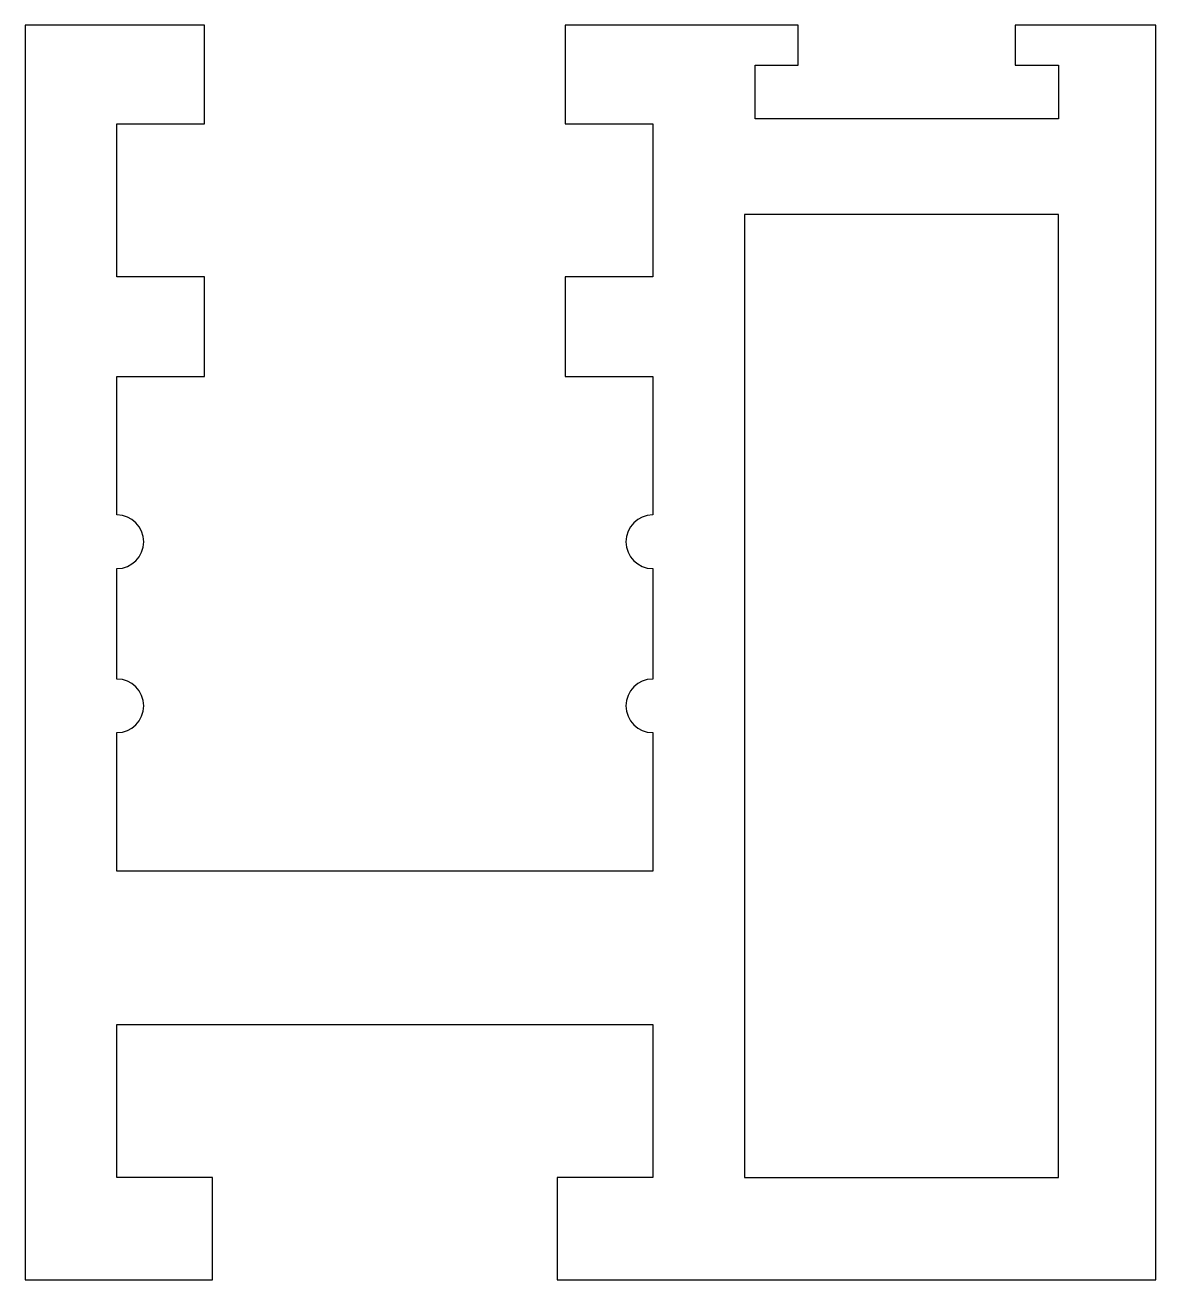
# Model space of a CAD drawing. Extents: x 135.7 to 194.8, y 175.8 to 241.3.
import ezdxf

# ---------------------------------------------------------------- set-up
doc = ezdxf.new("R2010")
doc.units = 0
doc.header["$LTSCALE"] = 15
doc.layers.get('0').update_dxf_attribs({"linetype": 'CONTINUOUS'})

msp = doc.modelspace()

# ---------------------------------------------------------------- linework, layer by layer
at = {"color": 0}
for p, q in [((145.062, 241.33), (135.692, 241.33)), ((135.692, 241.33), (135.692, 197.13)), ((145.062, 236.18), (145.062, 241.33)), ((176.092, 241.33), (163.922, 241.33)), ((163.922, 241.33), (163.922, 236.18)), ((176.092, 239.23), (176.092, 241.33)), ((194.792, 241.33), (187.442, 241.33)), ((187.442, 241.33), (187.442, 239.23)), ((194.792, 175.78), (194.792, 241.33)), ((173.842, 236.43), (173.842, 239.23)), ((173.842, 239.23), (176.092, 239.23)), ((187.442, 239.23), (189.692, 239.23)), ((189.692, 239.23), (189.692, 236.43)), ((140.492, 228.18), (140.492, 236.18)), ((140.492, 236.18), (145.062, 236.18)), ((163.922, 236.18), (168.492, 236.18)), ((168.492, 236.18), (168.492, 228.18)), ((189.692, 236.43), (173.842, 236.43)), ((189.692, 231.43), (173.292, 231.43)), ((173.292, 231.43), (173.292, 197.13)), ((189.692, 181.13), (189.692, 231.43)), ((145.062, 228.18), (140.492, 228.18)), ((145.062, 222.98), (145.062, 228.18)), ((168.492, 228.18), (163.922, 228.18)), ((163.922, 228.18), (163.922, 222.98)), ((140.492, 215.74), (140.492, 222.98)), ((140.492, 222.98), (145.062, 222.98)), ((163.922, 222.98), (168.492, 222.98)), ((168.492, 222.98), (168.492, 215.74)), ((140.492, 207.17), (140.492, 212.94)), ((168.492, 212.94), (168.492, 207.17)), ((140.492, 197.13), (140.492, 204.37)), ((168.492, 204.37), (168.492, 197.13)), ((135.692, 197.13), (135.692, 189.13)), ((168.492, 197.13), (140.492, 197.13)), ((173.292, 197.13), (173.292, 189.13)), ((135.692, 189.13), (135.692, 175.78)), ((140.492, 181.13), (140.492, 189.13)), ((140.492, 189.13), (168.492, 189.13)), ((168.492, 189.13), (168.492, 181.13)), ((173.292, 189.13), (173.292, 181.13)), ((145.492, 181.13), (140.492, 181.13)), ((145.492, 175.78), (145.492, 181.13)), ((168.492, 181.13), (163.492, 181.13)), ((163.492, 181.13), (163.492, 175.78)), ((173.292, 181.13), (189.692, 181.13)), ((135.692, 175.78), (145.492, 175.78)), ((163.492, 175.78), (194.792, 175.78))]:
    msp.add_line(p, q, dxfattribs=at)
for centre, start, end in [((140.492, 214.34), 270, 90), ((168.492, 214.34), 90, 270), ((140.492, 205.77), 270, 90), ((168.492, 205.77), 90, 270)]:
    msp.add_arc(centre, 1.4, start, end, dxfattribs=at)

doc.saveas('drawing.dxf')
